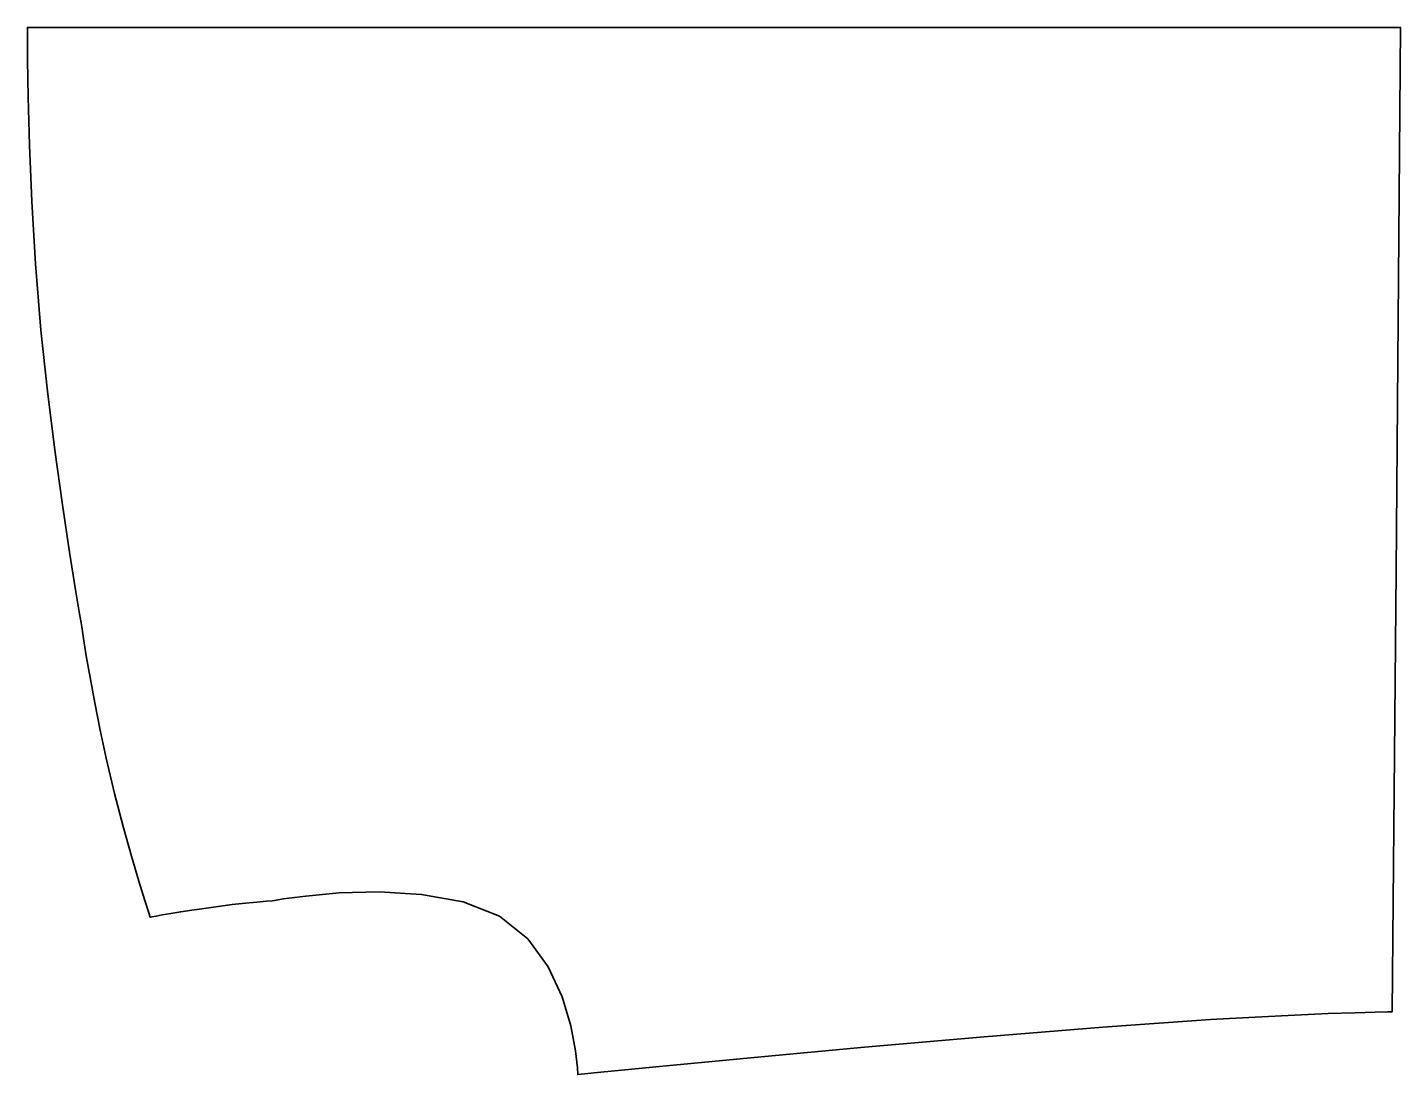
# Model space of a CAD drawing. Extents: x 0 to 4828, y -3680 to 0.
import ezdxf

# ---------------------------------------------------------------- set-up
doc = ezdxf.new("R2010")
doc.units = 0
doc.linetypes.add('Solid', pattern=[0])

msp = doc.modelspace()

# ---------------------------------------------------------------- linework, layer by layer
at = {"color": 0, "linetype": 'Solid', "lineweight": 35}
msp.add_lwpolyline([(427, -3112), (413, -3068), (392, -3000), (366, -2912), (337, -2808), (306, -2692), (277, -2568), (256, -2470), (237, -2374), (221, -2285), (207, -2208), (197, -2147), (191, -2107), (189, -2092), (183, -2061), (169, -1976), (148, -1844), (123, -1678), (96, -1486), (70, -1278), (47, -1064), (28, -831), (15, -612), (7, -414), (2, -245), (0, -114), (0, -30), (0, 0), (4828, 0), (4813, -1910), (4798, -3460), (4783, -3460), (4739, -3461), (4669, -3463), (4574, -3466), (4456, -3471), (4317, -3478), (4160, -3487), (3781, -3514), (3364, -3547), (2943, -3584), (2555, -3620), (2234, -3651), (2016, -3672), (1935, -3680), (1934, -3657), (1927, -3597), (1911, -3509), (1880, -3407), (1831, -3301), (1759, -3203), (1660, -3124), (1532, -3073), (1386, -3047), (1237, -3038), (1096, -3042), (979, -3053), (899, -3063), (869, -3068), (861, -3069), (840, -3071), (807, -3074), (767, -3078), (720, -3083), (671, -3089), (621, -3096), (578, -3102), (539, -3108), (504, -3114), (474, -3119), (452, -3124), (437, -3126), (432, -3127), (427, -3112)], close=True, dxfattribs=at)

doc.saveas('drawing.dxf')
